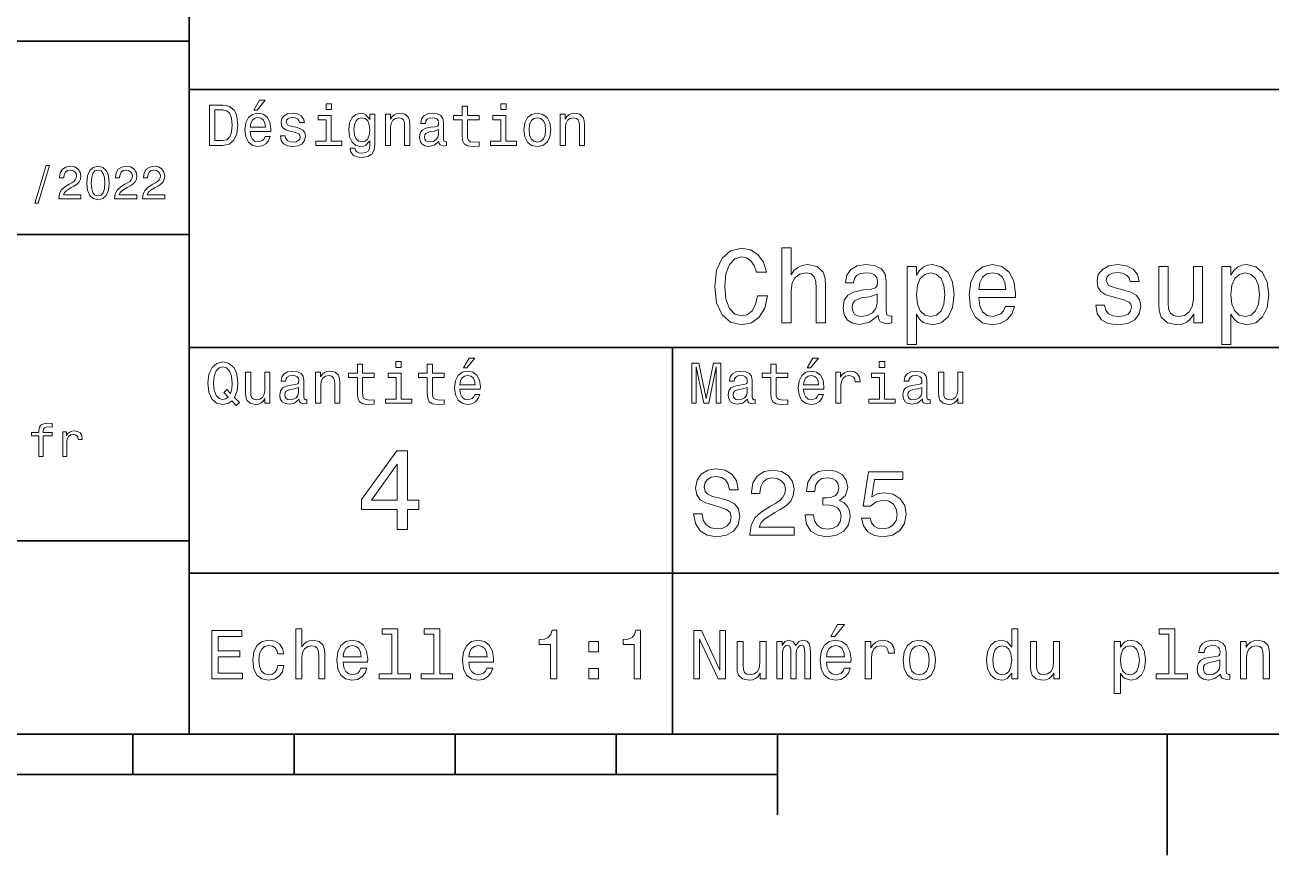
# Model space of a CAD drawing. Extents: x 0 to 297, y 0 to 210.
# Drawn here: x 151.8 to 229.1, y 2.5 to 54 of the extents above; entities that cross this region are included whole.
import ezdxf

# ---------------------------------------------------------------- set-up
doc = ezdxf.new("R2010")
doc.units = 0

msp = doc.modelspace()

# ---------------------------------------------------------------- linework, layer by layer
at = {"color": 7, "lineweight": 35}
for p, q in [((162, 10), (162, 70)), ((97, 53), (162, 53)), ((162, 50), (287, 50)), ((97, 41), (162, 41)), ((162, 34), (287, 34)), ((97, 22), (162, 22)), ((162, 20), (287, 20)), ((10, 10), (287, 10)), ((97, 10), (287, 10)), ((98.5, 7.5), (198.5, 7.5))]:
    msp.add_line(p, q, dxfattribs=at)
at = {"color": 7, "lineweight": 35, "ltscale": 0.35}
msp.add_line((192, 20), (192, 34), dxfattribs=at)
at = {"color": 7, "lineweight": 35, "ltscale": 0.25}
msp.add_line((192, 10), (192, 20), dxfattribs=at)
at = {"color": 7, "lineweight": 35, "ltscale": 0.0625}
for p, q in [((158.5, 10), (158.5, 7.5)), ((168.5, 10), (168.5, 7.5)), ((178.5, 10), (178.5, 7.5)), ((188.5, 10), (188.5, 7.5))]:
    msp.add_line(p, q, dxfattribs=at)
at = {"color": 7, "lineweight": 35, "ltscale": 0.125}
msp.add_line((198.5, 10), (198.5, 5), dxfattribs=at)
at = {"color": 7, "lineweight": 35, "ltscale": 0.1875}
msp.add_line((222.699997, 10), (222.699997, 2.5), dxfattribs=at)
at = {"color": 7, "lineweight": 13}
for points in [[(164.080688, 49.030979), (163.248566, 49.030979), (163.248566, 46.530979), (164.080688, 46.530979), (164.473343, 46.610229), (164.765137, 46.851585), (164.945251, 47.244236), (165.010086, 47.780979), (164.952454, 48.328529), (164.880402, 48.544666), (164.779541, 48.717579), (164.487747, 48.951729), (164.296829, 49.009365)], [(164.055481, 48.731987), (164.329254, 48.677952), (164.516571, 48.512245), (164.628235, 48.216858), (164.664261, 47.780979), (164.624634, 47.359509), (164.51297, 47.064121), (164.322052, 46.887608), (164.055481, 46.829971), (163.583572, 46.829971), (163.583572, 48.731987)], [(166.004318, 48.728386), (166.216858, 48.728386), (166.717575, 49.340778), (166.364548, 49.340778)], [(170.824203, 49.117435), (170.489197, 49.117435), (170.489197, 48.757202), (170.824203, 48.757202)], [(178.943802, 48.130402), (178.943802, 47.161381), (178.965424, 46.84798), (179.066284, 46.631844), (179.268005, 46.505764), (179.610229, 46.462536), (179.984863, 46.480545), (179.984863, 46.754322), (179.71109, 46.732708), (179.46254, 46.761528), (179.329254, 46.851585), (179.271606, 47.00288), (179.260803, 47.215416), (179.260803, 48.130402), (179.984863, 48.130402), (179.984863, 48.400574), (179.260803, 48.400574), (179.260803, 48.966137), (178.943802, 48.966137), (178.943802, 48.400574), (178.396255, 48.400574), (178.396255, 48.130402)], [(181.667145, 49.117435), (181.332138, 49.117435), (181.332138, 48.757202), (181.667145, 48.757202)], [(165.784576, 47.406338), (167.052597, 47.406338), (167.056198, 47.554035), (166.998566, 47.9683), (166.840057, 48.278099), (166.587891, 48.465416), (166.252884, 48.533859), (165.925079, 48.461815), (165.672913, 48.260086), (165.510803, 47.932278), (165.453171, 47.5), (165.507202, 47.056915), (165.669312, 46.732708), (165.917862, 46.530979), (166.242081, 46.462536), (166.523056, 46.509365), (166.753601, 46.631844), (166.922913, 46.826366), (167.020172, 47.085735), (166.706772, 47.085735), (166.641937, 46.941643), (166.548264, 46.833572), (166.281708, 46.747116), (166.07637, 46.786743), (165.921463, 46.912823), (165.820602, 47.118156), (165.784576, 47.395531)], [(165.784576, 47.672909), (165.824203, 47.921471), (165.921463, 48.105186), (166.069168, 48.216858), (166.263687, 48.256485), (166.454605, 48.216858), (166.60231, 48.105186), (166.692368, 47.921471), (166.724777, 47.672909)], [(168.623199, 47.658501), (168.317001, 47.730545), (168.090057, 47.8134), (168.014404, 47.982708), (168.036026, 48.101585), (168.111664, 48.188038), (168.234146, 48.242073), (168.41066, 48.263687), (168.579971, 48.242073), (168.713257, 48.177231), (168.799713, 48.079971), (168.835739, 47.950287), (169.145538, 47.950287), (169.145538, 47.957493), (169.091492, 48.191643), (168.943802, 48.375359), (168.713257, 48.490635), (168.41066, 48.533859), (168.104462, 48.490635), (167.881119, 48.371758), (167.740631, 48.195244), (167.697403, 47.971901), (167.729828, 47.755764), (167.830688, 47.604465), (167.996399, 47.496399), (168.237747, 47.42075), (168.590775, 47.334293), (168.806915, 47.244236), (168.864548, 47.172188), (168.886169, 47.064121), (168.853745, 46.930836), (168.767288, 46.829971), (168.626801, 46.765129), (168.439484, 46.743515), (168.241348, 46.765129), (168.09726, 46.840778), (168, 46.963257), (167.960373, 47.132565), (167.654175, 47.132565), (167.704605, 46.844379), (167.85231, 46.635445), (168.086456, 46.509365), (168.41066, 46.462536), (168.749283, 46.509365), (168.997833, 46.635445), (169.149139, 46.837173), (169.203171, 47.100143), (169.163544, 47.327087), (169.05188, 47.481987), (168.868149, 47.582851)], [(170.8134, 46.79755), (170.8134, 48.400574), (169.999283, 48.400574), (169.999283, 48.130402), (170.496399, 48.130402), (170.496399, 46.79755), (169.847977, 46.79755), (169.847977, 46.530979), (171.469025, 46.530979), (171.469025, 46.79755)], [(173.518738, 46.617435), (173.518738, 48.465416), (173.216141, 48.465416), (173.216141, 48.152016), (172.967575, 48.4366), (172.816284, 48.508644), (172.646973, 48.533859), (172.340775, 48.461815), (172.103027, 48.260086), (171.94812, 47.935879), (171.894089, 47.5), (171.94812, 47.060516), (172.103027, 46.736309), (172.340775, 46.530979), (172.646973, 46.462536), (172.819885, 46.487751), (172.963974, 46.552593), (173.216141, 46.826366), (173.216141, 46.552593), (173.187317, 46.336456), (173.108063, 46.181557), (172.956772, 46.091499), (172.729828, 46.059078), (172.531708, 46.080692), (172.391205, 46.134727), (172.30835, 46.228386), (172.283142, 46.354465), (171.976944, 46.354465), (171.976944, 46.340057), (172.023773, 46.109509), (172.167862, 45.9366), (172.398407, 45.824928), (172.711823, 45.785301), (173.086456, 45.839336), (173.335022, 45.990635), (173.47551, 46.253601)], [(172.221909, 47.5), (172.254318, 47.820606), (172.351593, 48.058357), (172.502884, 48.198845), (172.704605, 48.249279), (172.917145, 48.198845), (173.075653, 48.058357), (173.172913, 47.820606), (173.208939, 47.5), (173.172913, 47.172188), (173.075653, 46.938038), (172.917145, 46.793949), (172.704605, 46.747116), (172.502884, 46.793949), (172.351593, 46.938038), (172.254318, 47.175793)], [(174.181549, 46.530979), (174.498566, 46.530979), (174.498566, 47.647694), (174.530975, 47.903458), (174.635452, 48.090778), (174.797546, 48.206051), (175.013687, 48.249279), (175.1866, 48.213257), (175.294662, 48.115993), (175.348709, 47.953888), (175.366714, 47.737751), (175.366714, 46.530979), (175.683716, 46.530979), (175.683716, 47.802593), (175.669312, 48.058357), (175.604462, 48.270893), (175.391937, 48.465416), (175.060516, 48.533859), (174.876801, 48.508644), (174.721909, 48.440201), (174.588623, 48.324928), (174.484146, 48.170029), (174.484146, 48.465416), (174.181549, 48.465416)], [(177.499283, 46.783142), (177.499283, 46.772335), (177.517288, 46.649857), (177.57132, 46.5634), (177.798264, 46.494957), (177.974777, 46.523773), (177.974777, 46.76873), (177.899139, 46.757923), (177.798264, 46.804756), (177.780258, 46.948845), (177.780258, 47.950287), (177.73703, 48.206051), (177.610947, 48.386166), (177.391205, 48.494236), (177.081406, 48.533859), (176.778824, 48.490635), (176.555481, 48.368156), (176.414978, 48.177231), (176.368149, 47.925072), (176.368149, 47.903458), (176.65274, 47.903458), (176.677948, 48.054756), (176.757202, 48.162823), (176.886887, 48.227665), (177.070602, 48.25288), (177.247116, 48.234871), (177.373199, 48.180836), (177.448853, 48.087173), (177.47406, 47.957493), (177.459656, 47.806194), (177.402023, 47.730545), (177.257919, 47.694523), (176.987747, 47.665707), (176.677948, 47.600864), (176.458206, 47.485592), (176.328537, 47.305473), (176.28891, 47.038906), (176.324921, 46.801151), (176.4366, 46.624638), (176.616714, 46.512966), (176.86528, 46.473343), (177.200287, 46.548992)], [(181.656342, 46.79755), (181.656342, 48.400574), (180.842224, 48.400574), (180.842224, 48.130402), (181.33934, 48.130402), (181.33934, 46.79755), (180.690918, 46.79755), (180.690918, 46.530979), (182.311966, 46.530979), (182.311966, 46.79755)], [(182.762253, 47.496399), (182.819885, 47.056915), (182.985596, 46.732708), (183.248566, 46.530979), (183.601593, 46.462536), (183.951004, 46.530979), (184.213974, 46.729107), (184.379684, 47.053314), (184.440918, 47.496399), (184.379684, 47.935879), (184.213974, 48.263687), (183.951004, 48.461815), (183.601593, 48.533859), (183.248566, 48.461815), (182.985596, 48.260086), (182.819885, 47.935879)], [(183.086456, 47.5), (183.118881, 47.824207), (183.219742, 48.058357), (183.381851, 48.20245), (183.601593, 48.25288), (183.817719, 48.20245), (183.979828, 48.061958), (184.080688, 47.824207), (184.116714, 47.5), (184.080688, 47.172188), (183.979828, 46.934437), (183.817719, 46.790344), (183.601593, 46.743515), (183.381851, 46.790344), (183.219742, 46.934437), (183.118881, 47.172188)], [(185.024506, 46.530979), (185.341492, 46.530979), (185.341492, 47.647694), (185.373917, 47.903458), (185.478394, 48.090778), (185.640488, 48.206051), (185.856628, 48.249279), (186.029541, 48.213257), (186.137604, 48.115993), (186.19165, 47.953888), (186.209656, 47.737751), (186.209656, 46.530979), (186.526657, 46.530979), (186.526657, 47.802593), (186.512253, 48.058357), (186.447403, 48.270893), (186.234879, 48.465416), (185.903458, 48.533859), (185.719742, 48.508644), (185.56485, 48.440201), (185.431564, 48.324928), (185.327087, 48.170029), (185.327087, 48.465416), (185.024506, 48.465416)], [(177.463257, 47.208214), (177.420029, 47.020893), (177.304749, 46.876801), (177.131851, 46.783142), (176.919312, 46.750721), (176.782425, 46.76873), (176.68515, 46.826366), (176.623917, 46.927231), (176.605911, 47.067722), (176.620316, 47.193802), (176.677948, 47.283859), (176.908508, 47.384727), (177.200287, 47.427952), (177.463257, 47.514408)], [(152.417877, 42.956772), (152.616714, 42.956772), (153.314133, 45.279541), (153.112396, 45.279541)], [(153.899139, 43.224785), (155.273773, 43.224785), (155.273773, 43.472622), (154.187317, 43.472622), (154.247849, 43.60807), (154.351593, 43.720463), (154.671478, 43.925072), (154.841507, 44.011528), (155.031708, 44.135448), (155.167145, 44.279541), (155.244965, 44.44957), (155.273773, 44.642651), (155.224792, 44.884727), (155.08934, 45.074928), (154.881851, 45.195965), (154.613831, 45.239193), (154.337173, 45.190201), (154.126801, 45.054756), (153.991364, 44.838619), (153.945251, 44.553314), (153.945251, 44.51297), (154.207504, 44.51297), (154.207504, 44.536022), (154.233429, 44.731991), (154.311249, 44.876083), (154.435165, 44.9683), (154.599426, 45), (154.766571, 44.971184), (154.890488, 44.899136), (154.971191, 44.786743), (155, 44.645535), (154.979828, 44.51297), (154.925079, 44.400578), (154.832855, 44.302593), (154.706055, 44.216141), (154.536026, 44.12392), (154.253601, 43.945248), (154.054764, 43.755043), (153.9366, 43.524498), (153.899139, 43.233429)], [(155.642654, 44.201729), (155.685883, 43.749279), (155.821335, 43.426514), (156.037476, 43.230549), (156.337173, 43.167149), (156.634003, 43.230549), (156.850143, 43.426514), (156.982712, 43.749279), (157.028824, 44.201729), (156.982712, 44.651299), (156.927963, 44.829971), (156.850143, 44.976948), (156.634003, 45.172913), (156.337173, 45.239193), (156.037476, 45.172913), (155.821335, 44.974064), (155.685883, 44.651299)], [(155.919312, 44.201729), (155.942368, 44.550434), (156.01442, 44.801155), (156.144104, 44.948128), (156.337173, 45), (156.527374, 44.948128), (156.657059, 44.801155), (156.729111, 44.550434), (156.752167, 44.201729), (156.729111, 43.850143), (156.657059, 43.599426), (156.527374, 43.45245), (156.337173, 43.403458), (156.144104, 43.45245), (156.01442, 43.599426), (155.942368, 43.850143)], [(157.368881, 43.224785), (158.743515, 43.224785), (158.743515, 43.472622), (157.657059, 43.472622), (157.71759, 43.60807), (157.821335, 43.720463), (158.14122, 43.925072), (158.311249, 44.011528), (158.50145, 44.135448), (158.636887, 44.279541), (158.714706, 44.44957), (158.743515, 44.642651), (158.694534, 44.884727), (158.559082, 45.074928), (158.351593, 45.195965), (158.083572, 45.239193), (157.806915, 45.190201), (157.596542, 45.054756), (157.461105, 44.838619), (157.414993, 44.553314), (157.414993, 44.51297), (157.677231, 44.51297), (157.677231, 44.536022), (157.703171, 44.731991), (157.780991, 44.876083), (157.904907, 44.9683), (158.069168, 45), (158.236313, 44.971184), (158.360229, 44.899136), (158.440918, 44.786743), (158.469742, 44.645535), (158.44957, 44.51297), (158.394821, 44.400578), (158.302597, 44.302593), (158.175797, 44.216141), (158.005768, 44.12392), (157.723343, 43.945248), (157.524506, 43.755043), (157.406342, 43.524498), (157.368881, 43.233429)], [(159.103745, 43.224785), (160.478394, 43.224785), (160.478394, 43.472622), (159.391937, 43.472622), (159.452454, 43.60807), (159.556198, 43.720463), (159.876083, 43.925072), (160.046112, 44.011528), (160.236313, 44.135448), (160.371765, 44.279541), (160.44957, 44.44957), (160.478394, 44.642651), (160.429398, 44.884727), (160.293945, 45.074928), (160.086456, 45.195965), (159.818451, 45.239193), (159.541794, 45.190201), (159.331421, 45.054756), (159.195969, 44.838619), (159.149857, 44.553314), (159.149857, 44.51297), (159.412109, 44.51297), (159.412109, 44.536022), (159.438049, 44.731991), (159.515854, 44.876083), (159.639771, 44.9683), (159.804031, 45), (159.971191, 44.971184), (160.095108, 44.899136), (160.175797, 44.786743), (160.20462, 44.645535), (160.184448, 44.51297), (160.129684, 44.400578), (160.037476, 44.302593), (159.91066, 44.216141), (159.740631, 44.12392), (159.458221, 43.945248), (159.259369, 43.755043), (159.14122, 43.524498), (159.103745, 43.233429)], [(197.274506, 37.203171), (197.144821, 36.658501), (196.930847, 36.269451), (196.632568, 36.029537), (196.282425, 35.951729), (195.860962, 36.068443), (195.530258, 36.418587), (195.309799, 36.989193), (195.23848, 37.780258), (195.309799, 38.564842), (195.523773, 39.14193), (195.854477, 39.492073), (196.282425, 39.615273), (196.593658, 39.55043), (196.859512, 39.368874), (197.067001, 39.077087), (197.209656, 38.675072), (197.825653, 38.675072), (197.631134, 39.291065), (197.293945, 39.757923), (196.833572, 40.049709), (196.282425, 40.153458), (195.595108, 39.991352), (195.069885, 39.537464), (194.732712, 38.791786), (194.615997, 37.780258), (194.732712, 36.76873), (195.069885, 36.023052), (195.595108, 35.562679), (196.282425, 35.407059), (196.885452, 35.530258), (197.371765, 35.873917), (197.715424, 36.438038), (197.896973, 37.203171)], [(198.785309, 35.530258), (199.355911, 35.530258), (199.355911, 37.540344), (199.414276, 38.000721), (199.60231, 38.337894), (199.894104, 38.545387), (200.283142, 38.623199), (200.594391, 38.558357), (200.78891, 38.383286), (200.886169, 38.091499), (200.918594, 37.70245), (200.918594, 35.530258), (201.489197, 35.530258), (201.489197, 37.819164), (201.463257, 38.279537), (201.346542, 38.662102), (200.963989, 39.012245), (200.367447, 39.135445), (200.043228, 39.090057), (199.76442, 38.966858), (199.530991, 38.772331), (199.355911, 38.506485), (199.355911, 40.185879), (198.785309, 40.185879)], [(204.757202, 35.98415), (204.757202, 35.964695), (204.789627, 35.744236), (204.886887, 35.588615), (205.295395, 35.465416), (205.613113, 35.517288), (205.613113, 35.958214), (205.476944, 35.938759), (205.295395, 36.023052), (205.26297, 36.282421), (205.26297, 38.085014), (205.185165, 38.545387), (204.958221, 38.869595), (204.562683, 39.064121), (204.005051, 39.135445), (203.460373, 39.057636), (203.058365, 38.837173), (202.805481, 38.493515), (202.721191, 38.039623), (202.721191, 38.000721), (203.233429, 38.000721), (203.278824, 38.273052), (203.421478, 38.467579), (203.654907, 38.584293), (203.985596, 38.629681), (204.303314, 38.59726), (204.530258, 38.5), (204.666428, 38.331409), (204.711823, 38.09798), (204.685883, 37.825645), (204.582138, 37.68948), (204.322769, 37.624638), (203.836456, 37.572765), (203.278824, 37.456051), (202.883286, 37.248558), (202.649857, 36.924351), (202.578537, 36.444523), (202.643372, 36.016571), (202.844391, 35.698845), (203.168594, 35.497837), (203.615997, 35.426514), (204.219025, 35.562679)], [(207.130402, 38.474064), (207.130402, 39.012245), (206.559799, 39.012245), (206.559799, 34.181557), (207.130402, 34.181557), (207.130402, 36.061958), (207.331421, 35.757202), (207.558365, 35.556194), (208.128967, 35.407059), (208.67363, 35.530258), (209.101593, 35.899857), (209.380402, 36.483429), (209.484161, 37.274494), (209.380402, 38.059078), (209.101593, 38.642651), (208.67363, 39.005764), (208.128967, 39.135445), (207.817734, 39.096542), (207.55188, 38.973343), (207.324936, 38.76585)], [(210.994965, 37.105907), (213.277374, 37.105907), (213.283875, 37.371758), (213.180115, 38.117435), (212.894821, 38.675072), (212.440933, 39.012245), (211.837906, 39.135445), (211.247849, 39.005764), (210.793945, 38.642651), (210.502167, 38.052593), (210.398422, 37.274494), (210.495682, 36.476944), (210.787476, 35.893372), (211.234879, 35.530258), (211.818451, 35.407059), (212.324219, 35.491352), (212.739197, 35.711815), (213.043945, 36.061958), (213.219025, 36.528816), (212.654907, 36.528816), (212.538193, 36.269451), (212.369598, 36.074928), (211.889771, 35.919308), (211.520172, 35.990631), (211.241364, 36.217579), (211.059799, 36.587173), (210.994965, 37.086452)], [(220.007935, 37.559795), (219.456772, 37.68948), (219.048279, 37.838615), (218.912109, 38.143372), (218.951019, 38.357346), (219.087189, 38.512966), (219.307648, 38.610229), (219.625366, 38.649136), (219.930115, 38.610229), (220.170029, 38.493515), (220.325653, 38.318443), (220.390503, 38.085014), (220.948135, 38.085014), (220.948135, 38.09798), (220.850876, 38.519451), (220.585022, 38.850143), (220.170029, 39.057636), (219.625366, 39.135445), (219.074219, 39.057636), (218.672195, 38.843658), (218.419312, 38.525936), (218.341507, 38.123917), (218.399857, 37.734871), (218.581421, 37.462536), (218.879684, 37.268009), (219.314133, 37.131844), (219.94957, 36.976223), (220.338623, 36.814121), (220.442368, 36.684437), (220.481277, 36.489914), (220.422913, 36.25), (220.267303, 36.068443), (220.01442, 35.951729), (219.677246, 35.912823), (219.320618, 35.951729), (219.061249, 36.087894), (218.886169, 36.308357), (218.81485, 36.61311), (218.263687, 36.61311), (218.354477, 36.094379), (218.620316, 35.7183), (219.041794, 35.491352), (219.625366, 35.407059), (220.234879, 35.491352), (220.682281, 35.7183), (220.95462, 36.081409), (221.05188, 36.554752), (220.98056, 36.963257), (220.779541, 37.242073), (220.448853, 37.42363)], [(224.890503, 39.012245), (224.319885, 39.012245), (224.319885, 37.002159), (224.255051, 36.535301), (224.067001, 36.198124), (223.775223, 35.990631), (223.392654, 35.925793), (223.087906, 35.977665), (222.893372, 36.133286), (222.783142, 36.399136), (222.757202, 36.775215), (222.757202, 39.012245), (222.1866, 39.012245), (222.1866, 36.723343), (222.206055, 36.262966), (222.329254, 35.880402), (222.705338, 35.530258), (223.308365, 35.407059), (223.632568, 35.45245), (223.911392, 35.569164), (224.151306, 35.770172), (224.345825, 36.061958), (224.345825, 35.530258), (224.890503, 35.530258)], [(226.647705, 38.474064), (226.647705, 39.012245), (226.077087, 39.012245), (226.077087, 34.181557), (226.647705, 34.181557), (226.647705, 36.061958), (226.848709, 35.757202), (227.075653, 35.556194), (227.646255, 35.407059), (228.190918, 35.530258), (228.618881, 35.899857), (228.897705, 36.483429), (229.00145, 37.274494), (228.897705, 38.059078), (228.618881, 38.642651), (228.190918, 39.005764), (227.646255, 39.135445), (227.335022, 39.096542), (227.069168, 38.973343), (226.842224, 38.76585)], [(208.031708, 35.919308), (207.649139, 36.003601), (207.370316, 36.262966), (207.195251, 36.684437), (207.136887, 37.274494), (207.195251, 37.858067), (207.370316, 38.279537), (207.649139, 38.532421), (208.031708, 38.623199), (208.381851, 38.532421), (208.660675, 38.273052), (208.835739, 37.851585), (208.900574, 37.274494), (208.835739, 36.690922), (208.660675, 36.262966), (208.381851, 36.003601)], [(210.994965, 37.585735), (211.066284, 38.033138), (211.241364, 38.363831), (211.507202, 38.564842), (211.857361, 38.636166), (212.201019, 38.564842), (212.466858, 38.363831), (212.628967, 38.033138), (212.687317, 37.585735)], [(227.548996, 35.919308), (227.166428, 36.003601), (226.887604, 36.262966), (226.71254, 36.684437), (226.654175, 37.274494), (226.71254, 37.858067), (226.887604, 38.279537), (227.166428, 38.532421), (227.548996, 38.623199), (227.899139, 38.532421), (228.177963, 38.273052), (228.353027, 37.851585), (228.417877, 37.274494), (228.353027, 36.690922), (228.177963, 36.262966), (227.899139, 36.003601)], [(204.692368, 36.749279), (204.614563, 36.412102), (204.407059, 36.152737), (204.095825, 35.98415), (203.713257, 35.925793), (203.466858, 35.958214), (203.291794, 36.061958), (203.181564, 36.243515), (203.149139, 36.496395), (203.175079, 36.723343), (203.278824, 36.885445), (203.693802, 37.067001), (204.219025, 37.14481), (204.692368, 37.30043)], [(179.015854, 32.728386), (179.228394, 32.728386), (179.729111, 33.340778), (179.376083, 33.340778)], [(200.341492, 32.728386), (200.554031, 32.728386), (201.054749, 33.340778), (200.701736, 33.340778)], [(164.642654, 30.685879), (164.916428, 30.401297), (165.107346, 30.592218), (164.811966, 30.894812), (164.963257, 31.305475), (165.010086, 31.780979), (164.941635, 32.339336), (164.862396, 32.56628), (164.757919, 32.753601), (164.46254, 33.009365), (164.282425, 33.074207), (164.08429, 33.099422), (163.702454, 33.009365), (163.41066, 32.757202), (163.223343, 32.342937), (163.158508, 31.780979), (163.223343, 31.219019), (163.407059, 30.804754), (163.698853, 30.54899), (164.08429, 30.462536), (164.39769, 30.520172)], [(164.41571, 30.916426), (164.260803, 30.801151), (164.08429, 30.765129), (163.850143, 30.829971), (163.666428, 31.024494), (163.543945, 31.341497), (163.504318, 31.780979), (163.543945, 32.216858), (163.662827, 32.537464), (163.846542, 32.731987), (164.08429, 32.80043), (164.318451, 32.731987), (164.502167, 32.533859), (164.621033, 32.213257), (164.664261, 31.780979), (164.631851, 31.40634), (164.5634, 31.150576), (164.329254, 31.395533), (164.13472, 31.211815)], [(168.824921, 30.78314), (168.824921, 30.772333), (168.842941, 30.649855), (168.896973, 30.5634), (169.123917, 30.494957), (169.30043, 30.523775), (169.30043, 30.768732), (169.224777, 30.757925), (169.123917, 30.804754), (169.105911, 30.948847), (169.105911, 31.950287), (169.062683, 32.206051), (168.9366, 32.386166), (168.716858, 32.494236), (168.407059, 32.533859), (168.104462, 32.490635), (167.881119, 32.368156), (167.740631, 32.177231), (167.693802, 31.925072), (167.693802, 31.903458), (167.978394, 31.903458), (168.003601, 32.054756), (168.082855, 32.162823), (168.21254, 32.227665), (168.396255, 32.25288), (168.572769, 32.234871), (168.698853, 32.180836), (168.77449, 32.087173), (168.799713, 31.957493), (168.785309, 31.806194), (168.727661, 31.730547), (168.583572, 31.694523), (168.3134, 31.665705), (168.003601, 31.600864), (167.783859, 31.48559), (167.654175, 31.305475), (167.614548, 31.038904), (167.650574, 30.801151), (167.762253, 30.62464), (167.942368, 30.512968), (168.190918, 30.473343), (168.52594, 30.54899)], [(169.844376, 30.530979), (170.161377, 30.530979), (170.161377, 31.647694), (170.193802, 31.903458), (170.298279, 32.090778), (170.460373, 32.206051), (170.676514, 32.249279), (170.849426, 32.213257), (170.957489, 32.115993), (171.011536, 31.95389), (171.029541, 31.737751), (171.029541, 30.530979), (171.346542, 30.530979), (171.346542, 31.802593), (171.332138, 32.058357), (171.267288, 32.270893), (171.054749, 32.465416), (170.723343, 32.533859), (170.539627, 32.508644), (170.38472, 32.440201), (170.251434, 32.324928), (170.146973, 32.170029), (170.146973, 32.465416), (169.844376, 32.465416)], [(172.438034, 32.130402), (172.438034, 31.161383), (172.459656, 30.847982), (172.560516, 30.631844), (172.762253, 30.505762), (173.104462, 30.462536), (173.479111, 30.480547), (173.479111, 30.754322), (173.205338, 30.732708), (172.956772, 30.761526), (172.823486, 30.851583), (172.765854, 31.002882), (172.755035, 31.215418), (172.755035, 32.130402), (173.479111, 32.130402), (173.479111, 32.400574), (172.755035, 32.400574), (172.755035, 32.966137), (172.438034, 32.966137), (172.438034, 32.400574), (171.890488, 32.400574), (171.890488, 32.130402)], [(175.161377, 33.117435), (174.82637, 33.117435), (174.82637, 32.757202), (175.161377, 32.757202)], [(176.775223, 32.130402), (176.775223, 31.161383), (176.796829, 30.847982), (176.89769, 30.631844), (177.099426, 30.505762), (177.44165, 30.462536), (177.816284, 30.480547), (177.816284, 30.754322), (177.542511, 30.732708), (177.293945, 30.761526), (177.16066, 30.851583), (177.103027, 31.002882), (177.092224, 31.215418), (177.092224, 32.130402), (177.816284, 32.130402), (177.816284, 32.400574), (177.092224, 32.400574), (177.092224, 32.966137), (176.775223, 32.966137), (176.775223, 32.400574), (176.227661, 32.400574), (176.227661, 32.130402)], [(178.796112, 31.40634), (180.064117, 31.40634), (180.067719, 31.554033), (180.010086, 31.9683), (179.851593, 32.278099), (179.599426, 32.465416), (179.264404, 32.533859), (178.9366, 32.461815), (178.684433, 32.260086), (178.522339, 31.932276), (178.464691, 31.5), (178.518738, 31.056915), (178.680832, 30.732708), (178.929398, 30.530979), (179.253601, 30.462536), (179.534576, 30.509365), (179.765137, 30.631844), (179.934433, 30.826368), (180.031708, 31.085733), (179.718292, 31.085733), (179.653458, 30.941643), (179.559799, 30.833572), (179.293228, 30.747118), (179.087891, 30.786743), (178.932999, 30.912823), (178.832138, 31.118155), (178.796112, 31.395533)], [(193.183716, 30.530979), (193.46109, 30.530979), (193.46109, 32.80043), (193.929398, 30.530979), (194.239197, 30.530979), (194.703888, 32.80043), (194.703888, 30.530979), (194.984863, 30.530979), (194.984863, 33.030979), (194.545395, 33.030979), (194.08429, 30.826368), (193.626801, 33.030979), (193.183716, 33.030979)], [(196.656342, 30.78314), (196.656342, 30.772333), (196.674347, 30.649855), (196.728394, 30.5634), (196.955338, 30.494957), (197.131851, 30.523775), (197.131851, 30.768732), (197.056198, 30.757925), (196.955338, 30.804754), (196.937317, 30.948847), (196.937317, 31.950287), (196.894089, 32.206051), (196.768005, 32.386166), (196.548264, 32.494236), (196.23848, 32.533859), (195.935883, 32.490635), (195.71254, 32.368156), (195.572052, 32.177231), (195.525223, 31.925072), (195.525223, 31.903458), (195.809799, 31.903458), (195.835022, 32.054756), (195.914261, 32.162823), (196.043945, 32.227665), (196.227661, 32.25288), (196.404175, 32.234871), (196.530258, 32.180836), (196.605911, 32.087173), (196.631119, 31.957493), (196.616714, 31.806194), (196.559082, 31.730547), (196.414978, 31.694523), (196.144806, 31.665705), (195.835022, 31.600864), (195.61528, 31.48559), (195.485596, 31.305475), (195.445969, 31.038904), (195.481995, 30.801151), (195.593658, 30.62464), (195.773773, 30.512968), (196.022339, 30.473343), (196.357346, 30.54899)], [(198.100861, 32.130402), (198.100861, 31.161383), (198.122482, 30.847982), (198.223343, 30.631844), (198.425079, 30.505762), (198.767288, 30.462536), (199.141937, 30.480547), (199.141937, 30.754322), (198.868149, 30.732708), (198.619598, 30.761526), (198.486313, 30.851583), (198.42868, 31.002882), (198.417862, 31.215418), (198.417862, 32.130402), (199.141937, 32.130402), (199.141937, 32.400574), (198.417862, 32.400574), (198.417862, 32.966137), (198.100861, 32.966137), (198.100861, 32.400574), (197.553314, 32.400574), (197.553314, 32.130402)], [(200.121765, 31.40634), (201.389771, 31.40634), (201.393372, 31.554033), (201.335739, 31.9683), (201.177231, 32.278099), (200.925079, 32.465416), (200.590057, 32.533859), (200.262253, 32.461815), (200.010086, 32.260086), (199.847977, 31.932276), (199.790344, 31.5), (199.844376, 31.056915), (200.006485, 30.732708), (200.255051, 30.530979), (200.579254, 30.462536), (200.860229, 30.509365), (201.090775, 30.631844), (201.260086, 30.826368), (201.357346, 31.085733), (201.043945, 31.085733), (200.979111, 30.941643), (200.885452, 30.833572), (200.618881, 30.747118), (200.413544, 30.786743), (200.258652, 30.912823), (200.157776, 31.118155), (200.121765, 31.395533)], [(202.131851, 30.530979), (202.448853, 30.530979), (202.448853, 31.636887), (202.481262, 31.903458), (202.578537, 32.094379), (202.73703, 32.209652), (202.94957, 32.249279), (203.108063, 32.224064), (203.226944, 32.152016), (203.298996, 32.029537), (203.324203, 31.863832), (203.644806, 31.863832), (203.601593, 32.155621), (203.482712, 32.364552), (203.284576, 32.490635), (203.014404, 32.533859), (202.830688, 32.505043), (202.672195, 32.432995), (202.531708, 32.310516), (202.420029, 32.144814), (202.420029, 32.465416), (202.131851, 32.465416)], [(205.161377, 33.117435), (204.82637, 33.117435), (204.82637, 32.757202), (205.161377, 32.757202)], [(207.499283, 30.78314), (207.499283, 30.772333), (207.517288, 30.649855), (207.57132, 30.5634), (207.798264, 30.494957), (207.974777, 30.523775), (207.974777, 30.768732), (207.899139, 30.757925), (207.798264, 30.804754), (207.780258, 30.948847), (207.780258, 31.950287), (207.73703, 32.206051), (207.610947, 32.386166), (207.391205, 32.494236), (207.081406, 32.533859), (206.778824, 32.490635), (206.555481, 32.368156), (206.414978, 32.177231), (206.368149, 31.925072), (206.368149, 31.903458), (206.65274, 31.903458), (206.677948, 32.054756), (206.757202, 32.162823), (206.886887, 32.227665), (207.070602, 32.25288), (207.247116, 32.234871), (207.373199, 32.180836), (207.448853, 32.087173), (207.47406, 31.957493), (207.459656, 31.806194), (207.402023, 31.730547), (207.257919, 31.694523), (206.987747, 31.665705), (206.677948, 31.600864), (206.458206, 31.48559), (206.328537, 31.305475), (206.28891, 31.038904), (206.324921, 30.801151), (206.4366, 30.62464), (206.616714, 30.512968), (206.86528, 30.473343), (207.200287, 30.54899)], [(166.998566, 32.465416), (166.681549, 32.465416), (166.681549, 31.348703), (166.645538, 31.089336), (166.541061, 30.902016), (166.378967, 30.786743), (166.166428, 30.750719), (165.997116, 30.779539), (165.889053, 30.865993), (165.827805, 31.013687), (165.8134, 31.222622), (165.8134, 32.465416), (165.496399, 32.465416), (165.496399, 31.193804), (165.507202, 30.93804), (165.575653, 30.725504), (165.784576, 30.530979), (166.119598, 30.462536), (166.299713, 30.487751), (166.454605, 30.552593), (166.587891, 30.664265), (166.695969, 30.826368), (166.695969, 30.530979), (166.998566, 30.530979)], [(175.150574, 30.79755), (175.150574, 32.400574), (174.336456, 32.400574), (174.336456, 32.130402), (174.833572, 32.130402), (174.833572, 30.79755), (174.185165, 30.79755), (174.185165, 30.530979), (175.806198, 30.530979), (175.806198, 30.79755)], [(178.796112, 31.672911), (178.835739, 31.921469), (178.932999, 32.105186), (179.080688, 32.216858), (179.275208, 32.256485), (179.466141, 32.216858), (179.613831, 32.105186), (179.703888, 31.921469), (179.736313, 31.672911)], [(200.121765, 31.672911), (200.161377, 31.921469), (200.258652, 32.105186), (200.406342, 32.216858), (200.600861, 32.256485), (200.791794, 32.216858), (200.939484, 32.105186), (201.029541, 31.921469), (201.061966, 31.672911)], [(205.150574, 30.79755), (205.150574, 32.400574), (204.336456, 32.400574), (204.336456, 32.130402), (204.833572, 32.130402), (204.833572, 30.79755), (204.185165, 30.79755), (204.185165, 30.530979), (205.806198, 30.530979), (205.806198, 30.79755)], [(210.010086, 32.465416), (209.693085, 32.465416), (209.693085, 31.348703), (209.657059, 31.089336), (209.552597, 30.902016), (209.390488, 30.786743), (209.177948, 30.750719), (209.008636, 30.779539), (208.900574, 30.865993), (208.83934, 31.013687), (208.824921, 31.222622), (208.824921, 32.465416), (208.507919, 32.465416), (208.507919, 31.193804), (208.518738, 30.93804), (208.587173, 30.725504), (208.796112, 30.530979), (209.131119, 30.462536), (209.311234, 30.487751), (209.466141, 30.552593), (209.599426, 30.664265), (209.707489, 30.826368), (209.707489, 30.530979), (210.010086, 30.530979)], [(168.78891, 31.208212), (168.745682, 31.020893), (168.630402, 30.876801), (168.457489, 30.78314), (168.244965, 30.750719), (168.108063, 30.768732), (168.010803, 30.826368), (167.94957, 30.927233), (167.931549, 31.067722), (167.945969, 31.193804), (168.003601, 31.283861), (168.234146, 31.384726), (168.52594, 31.427954), (168.78891, 31.514408)], [(196.620316, 31.208212), (196.577087, 31.020893), (196.461823, 30.876801), (196.28891, 30.78314), (196.07637, 30.750719), (195.939484, 30.768732), (195.842224, 30.826368), (195.780975, 30.927233), (195.76297, 31.067722), (195.777374, 31.193804), (195.835022, 31.283861), (196.065567, 31.384726), (196.357346, 31.427954), (196.620316, 31.514408)], [(207.463257, 31.208212), (207.420029, 31.020893), (207.304749, 30.876801), (207.131851, 30.78314), (206.919312, 30.750719), (206.782425, 30.768732), (206.68515, 30.826368), (206.623917, 30.927233), (206.605911, 31.067722), (206.620316, 31.193804), (206.677948, 31.283861), (206.908508, 31.384726), (207.200287, 31.427954), (207.463257, 31.514408)], [(152.668594, 28.504324), (152.668594, 27.224785), (152.922195, 27.224785), (152.922195, 28.504324), (153.498566, 28.504324), (153.498566, 28.720463), (152.922195, 28.720463), (152.922195, 28.815563), (152.942368, 28.930836), (153.008652, 29.008646), (153.121048, 29.054756), (153.28244, 29.072046), (153.498566, 29.06052), (153.498566, 29.279539), (153.224792, 29.293949), (152.976959, 29.268013), (152.804047, 29.190203), (152.700302, 29.054756), (152.668594, 28.861671), (152.668594, 28.720463), (152.20462, 28.720463), (152.20462, 28.504324)], [(154.146988, 27.224785), (154.400589, 27.224785), (154.400589, 28.10951), (154.426529, 28.322767), (154.504333, 28.475506), (154.631134, 28.567724), (154.801163, 28.599424), (154.927963, 28.579252), (155.023071, 28.521614), (155.080704, 28.423632), (155.100876, 28.291067), (155.357361, 28.291067), (155.322784, 28.524496), (155.227676, 28.691643), (155.069183, 28.792507), (154.853027, 28.827091), (154.706055, 28.804035), (154.579254, 28.746399), (154.466873, 28.648417), (154.377533, 28.515852), (154.377533, 28.772335), (154.146988, 28.772335)], [(174.89624, 22.700289), (175.544662, 22.700289), (175.544662, 23.939482), (176.257919, 23.939482), (176.257919, 24.51585), (175.544662, 24.51585), (175.544662, 27.59222), (174.889038, 27.59222), (172.698837, 24.573488), (172.698837, 23.939482), (174.89624, 23.939482)], [(173.304031, 24.51585), (174.89624, 26.756485), (174.89624, 24.51585)], [(193.824203, 23.680117), (193.299713, 23.680117), (193.414978, 23.069164), (193.703171, 22.619596), (194.146973, 22.348703), (194.746399, 22.250721), (195.340057, 22.342941), (195.783859, 22.596542), (196.066284, 22.994238), (196.170029, 23.518732), (196.083572, 23.991356), (195.841492, 24.296831), (195.44957, 24.49856), (194.925079, 24.648417), (194.47551, 24.757925), (194.181549, 24.884727), (194.014404, 25.069164), (193.96254, 25.357349), (194.014404, 25.616714), (194.164261, 25.812681), (194.394806, 25.945246), (194.711823, 25.991356), (195.034576, 25.933718), (195.288177, 25.778099), (195.455338, 25.518732), (195.536026, 25.167149), (196.060516, 25.167149), (196.060516, 25.178675), (195.968292, 25.720463), (195.697403, 26.12392), (195.270889, 26.377522), (194.694519, 26.463978), (194.175797, 26.377522), (193.772339, 26.135448), (193.51297, 25.760807), (193.420746, 25.276657), (193.495682, 24.844381), (193.714691, 24.550434), (194.060516, 24.354467), (194.533142, 24.204613), (195, 24.072046), (195.351578, 23.945246), (195.564835, 23.760807), (195.639771, 23.461096), (195.570602, 23.155621), (195.391937, 22.925074), (195.121033, 22.780981), (194.769455, 22.734871), (194.377518, 22.798271), (194.077805, 22.98271), (193.887604, 23.282421)], [(196.798264, 22.360231), (199.547546, 22.360231), (199.547546, 22.855909), (197.374634, 22.855909), (197.495682, 23.126802), (197.703171, 23.351585), (198.342941, 23.760807), (198.682999, 23.933718), (199.0634, 24.181557), (199.33429, 24.469742), (199.489914, 24.809799), (199.547546, 25.195967), (199.44957, 25.680117), (199.17868, 26.06052), (198.763687, 26.302595), (198.227661, 26.38905), (197.674347, 26.291067), (197.253601, 26.020174), (196.982712, 25.587896), (196.890488, 25.017292), (196.890488, 24.9366), (197.414978, 24.9366), (197.414978, 24.98271), (197.466858, 25.374641), (197.622482, 25.662825), (197.870316, 25.847263), (198.198853, 25.910664), (198.533142, 25.853027), (198.780975, 25.708935), (198.942368, 25.48415), (199, 25.201729), (198.959656, 24.9366), (198.850143, 24.711817), (198.66571, 24.51585), (198.412109, 24.342941), (198.072052, 24.158503), (197.507202, 23.801153), (197.109512, 23.42075), (196.873199, 22.959656), (196.798264, 22.377522)], [(200.221909, 23.616716), (200.221909, 23.57637), (200.314117, 23.023056), (200.585022, 22.60807), (201.01152, 22.342941), (201.57637, 22.244957), (202.175797, 22.342941), (202.625366, 22.596542), (202.913544, 23), (203.017288, 23.518732), (202.971176, 23.858791), (202.844376, 24.135448), (202.636887, 24.348703), (202.360229, 24.504324), (202.734863, 24.815563), (202.867432, 25.311239), (202.780975, 25.760807), (202.533142, 26.100864), (202.129684, 26.314121), (201.57637, 26.38905), (201.057632, 26.296831), (200.659943, 26.043228), (200.400574, 25.639771), (200.314117, 25.103746), (200.314117, 25.063402), (200.827087, 25.063402), (200.873199, 25.432278), (201.023056, 25.697407), (201.265137, 25.858791), (201.605194, 25.916428), (201.904892, 25.870317), (202.123917, 25.749281), (202.256485, 25.553314), (202.30835, 25.288185), (202.256485, 25.005764), (202.118149, 24.815563), (201.876083, 24.700289), (201.547546, 24.665707), (201.322769, 24.671471), (201.322769, 24.216139), (201.605194, 24.227667), (201.968292, 24.175793), (202.239197, 24.037464), (202.400574, 23.812681), (202.458206, 23.518732), (202.394806, 23.184439), (202.227661, 22.9366), (201.96254, 22.780981), (201.610947, 22.729107), (201.247833, 22.786745), (200.982712, 22.959656), (200.815567, 23.236313), (200.752167, 23.616716)], [(203.714691, 23.40346), (203.841492, 22.930836), (204.123917, 22.56196), (204.53891, 22.331413), (205.069168, 22.244957), (205.651291, 22.348703), (206.106628, 22.631124), (206.394806, 23.080692), (206.504318, 23.657061), (206.406342, 24.193085), (206.129684, 24.613834), (205.697403, 24.884727), (205.138336, 24.98271), (204.706055, 24.913546), (204.371765, 24.723343), (204.533142, 25.801153), (206.285309, 25.801153), (206.285309, 26.273777), (204.146973, 26.273777), (203.829971, 24.152739), (204.291061, 24.152739), (204.625366, 24.423632), (205.05188, 24.521614), (205.420746, 24.458214), (205.703171, 24.273777), (205.881851, 23.991356), (205.945251, 23.628242), (205.881851, 23.265131), (205.697403, 22.98271), (205.414978, 22.804035), (205.05188, 22.740635), (204.746399, 22.780981), (204.510086, 22.913546), (204.337173, 23.121038), (204.250717, 23.40346)], [(163.393372, 13.428675), (165.295395, 13.428675), (165.295395, 13.791787), (163.791061, 13.791787), (163.791061, 14.807637), (165.131119, 14.807637), (165.131119, 15.166427), (163.791061, 15.166427), (163.791061, 16.065563), (165.260803, 16.065563), (165.260803, 16.428675), (163.393372, 16.428675)], [(168.610947, 13.428675), (168.991348, 13.428675), (168.991348, 14.768732), (169.030258, 15.075649), (169.155624, 15.300432), (169.350143, 15.438761), (169.609512, 15.490635), (169.817001, 15.447407), (169.946686, 15.330692), (170.011536, 15.136168), (170.033142, 14.876801), (170.033142, 13.428675), (170.413544, 13.428675), (170.413544, 14.954612), (170.396255, 15.261528), (170.318451, 15.516571), (170.0634, 15.75), (169.66571, 15.832133), (169.44957, 15.801874), (169.263687, 15.719741), (169.108063, 15.590058), (168.991348, 15.412825), (168.991348, 16.532421), (168.610947, 16.532421)], [(174.572052, 16.212536), (174.572052, 13.748559), (173.789627, 13.748559), (173.789627, 13.428675), (175.730545, 13.428675), (175.730545, 13.748559), (174.952454, 13.748559), (174.952454, 16.532421), (173.97551, 16.532421), (173.97551, 16.212536)], [(177.174347, 16.212536), (177.174347, 13.748559), (176.391937, 13.748559), (176.391937, 13.428675), (178.332855, 13.428675), (178.332855, 13.748559), (177.554749, 13.748559), (177.554749, 16.532421), (176.577805, 16.532421), (176.577805, 16.212536)], [(184.416428, 13.428675), (184.809799, 13.428675), (184.809799, 16.450289), (184.515854, 16.450289), (184.438034, 16.1866), (184.282425, 16.009367), (184.044662, 15.905621), (183.716141, 15.871038), (183.716141, 15.564121), (184.416428, 15.564121)], [(189.621033, 13.428675), (190.014404, 13.428675), (190.014404, 16.450289), (189.720459, 16.450289), (189.642654, 16.1866), (189.48703, 16.009367), (189.249283, 15.905621), (188.920746, 15.871038), (188.920746, 15.564121), (189.621033, 15.564121)], [(193.315567, 13.428675), (193.674347, 13.428675), (193.674347, 15.888329), (194.824203, 13.428675), (195.286743, 13.428675), (195.286743, 16.428675), (194.92363, 16.428675), (194.92363, 13.969021), (193.786743, 16.428675), (193.315567, 16.428675)], [(201.809799, 16.065563), (202.06485, 16.065563), (202.66571, 16.800432), (202.242081, 16.800432)], [(213.048996, 13.787464), (213.048996, 13.428675), (213.429398, 13.428675), (213.429398, 16.532421), (213.053314, 16.532421), (213.053314, 15.395534), (212.763687, 15.724064), (212.586456, 15.801874), (212.383286, 15.832133), (212.015854, 15.745678), (211.730545, 15.503603), (211.544662, 15.114553), (211.479828, 14.591499), (211.544662, 14.068444), (211.730545, 13.675073), (212.015854, 13.428675), (212.383286, 13.346542), (212.586456, 13.376801), (212.768005, 13.454611)], [(222.788193, 16.212536), (222.788193, 13.748559), (222.005768, 13.748559), (222.005768, 13.428675), (223.946686, 13.428675), (223.946686, 13.748559), (223.168594, 13.748559), (223.168594, 16.532421), (222.19165, 16.532421), (222.19165, 16.212536)], [(167.48703, 14.980548), (167.863113, 14.980548), (167.785309, 15.326369), (167.599426, 15.598703), (167.309799, 15.767292), (166.933716, 15.832133), (166.518738, 15.745678), (166.203171, 15.503603), (166.004318, 15.110231), (165.935165, 14.582853), (166, 14.059798), (166.194519, 13.67075), (166.501434, 13.428675), (166.920746, 13.346542), (167.292511, 13.411384), (167.582138, 13.592939), (167.780975, 13.878242), (167.867432, 14.258646), (167.504318, 14.258646), (167.439484, 14.016571), (167.318451, 13.835014), (167.145538, 13.722623), (166.933716, 13.688041), (166.670029, 13.744237), (166.479828, 13.917148), (166.363113, 14.198127), (166.324203, 14.595821), (166.363113, 14.984871), (166.484146, 15.26585), (166.67868, 15.438761), (166.933716, 15.49928), (167.158508, 15.460375), (167.327087, 15.360951), (167.439484, 15.196686)], [(171.546112, 14.479107), (173.067719, 14.479107), (173.072052, 14.656341), (173.002884, 15.153459), (172.812683, 15.525217), (172.510086, 15.75), (172.108063, 15.832133), (171.714691, 15.745678), (171.412109, 15.503603), (171.217575, 15.110231), (171.148422, 14.591499), (171.213257, 14.059798), (171.407776, 13.67075), (171.706055, 13.428675), (172.095108, 13.346542), (172.432281, 13.402739), (172.708939, 13.549712), (172.912109, 13.783141), (173.028824, 14.09438), (172.65274, 14.09438), (172.574936, 13.92147), (172.46254, 13.791787), (172.142654, 13.688041), (171.896255, 13.735591), (171.710373, 13.886888), (171.58934, 14.133286), (171.546112, 14.466139)], [(171.546112, 14.798992), (171.593658, 15.097262), (171.710373, 15.317724), (171.887604, 15.45173), (172.121033, 15.49928), (172.350143, 15.45173), (172.527374, 15.317724), (172.635452, 15.097262), (172.674347, 14.798992)], [(179.353027, 14.479107), (180.874634, 14.479107), (180.878967, 14.656341), (180.809799, 15.153459), (180.619598, 15.525217), (180.317001, 15.75), (179.914978, 15.832133), (179.521606, 15.745678), (179.219025, 15.503603), (179.02449, 15.110231), (178.955338, 14.591499), (179.020172, 14.059798), (179.214691, 13.67075), (179.51297, 13.428675), (179.902023, 13.346542), (180.239197, 13.402739), (180.515854, 13.549712), (180.719025, 13.783141), (180.835739, 14.09438), (180.459656, 14.09438), (180.381851, 13.92147), (180.269455, 13.791787), (179.94957, 13.688041), (179.703171, 13.735591), (179.517288, 13.886888), (179.396255, 14.133286), (179.353027, 14.466139)], [(179.353027, 14.798992), (179.400574, 15.097262), (179.517288, 15.317724), (179.694519, 15.45173), (179.927948, 15.49928), (180.157059, 15.45173), (180.33429, 15.317724), (180.442368, 15.097262), (180.481262, 14.798992)], [(186.798279, 15.105908), (187.394821, 15.105908), (187.394821, 15.75), (186.798279, 15.75)], [(197.798279, 15.75), (197.417862, 15.75), (197.417862, 14.409943), (197.374634, 14.098703), (197.249283, 13.873919), (197.054749, 13.735591), (196.799713, 13.692364), (196.596542, 13.726946), (196.466858, 13.830692), (196.393372, 14.007925), (196.376083, 14.258646), (196.376083, 15.75), (195.995682, 15.75), (195.995682, 14.224064), (196.008652, 13.917148), (196.090775, 13.662104), (196.341492, 13.428675), (196.743515, 13.346542), (196.959656, 13.376801), (197.145538, 13.454611), (197.305481, 13.588617), (197.435165, 13.783141), (197.435165, 13.428675), (197.798279, 13.428675)], [(198.459656, 13.428675), (198.809799, 13.428675), (198.809799, 14.980548), (198.831406, 15.213978), (198.896255, 15.382565), (198.995682, 15.481989), (199.125366, 15.520894), (199.229111, 15.486312), (199.298279, 15.399857), (199.332855, 15.252882), (199.345825, 15.058358), (199.345825, 13.428675), (199.674347, 13.428675), (199.674347, 14.980548), (199.695969, 15.209655), (199.760803, 15.378242), (199.864548, 15.481989), (199.994232, 15.520894), (200.097977, 15.486312), (200.167145, 15.399857), (200.210373, 15.058358), (200.210373, 13.428675), (200.560516, 13.428675), (200.560516, 15.032421), (200.53891, 15.365274), (200.469742, 15.620317), (200.331406, 15.775937), (200.106628, 15.832133), (199.842941, 15.745678), (199.639771, 15.494957), (199.479828, 15.741355), (199.211823, 15.832133), (198.965424, 15.745678), (198.796829, 15.503603), (198.796829, 15.75), (198.459656, 15.75)], [(201.546112, 14.479107), (203.067719, 14.479107), (203.072052, 14.656341), (203.002884, 15.153459), (202.812683, 15.525217), (202.510086, 15.75), (202.108063, 15.832133), (201.714691, 15.745678), (201.412109, 15.503603), (201.217575, 15.110231), (201.148422, 14.591499), (201.213257, 14.059798), (201.407776, 13.67075), (201.706055, 13.428675), (202.095108, 13.346542), (202.432281, 13.402739), (202.708939, 13.549712), (202.912109, 13.783141), (203.028824, 14.09438), (202.65274, 14.09438), (202.574936, 13.92147), (202.46254, 13.791787), (202.142654, 13.688041), (201.896255, 13.735591), (201.710373, 13.886888), (201.58934, 14.133286), (201.546112, 14.466139)], [(201.546112, 14.798992), (201.593658, 15.097262), (201.710373, 15.317724), (201.887604, 15.45173), (202.121033, 15.49928), (202.350143, 15.45173), (202.527374, 15.317724), (202.635452, 15.097262), (202.674347, 14.798992)], [(203.958221, 13.428675), (204.338623, 13.428675), (204.338623, 14.755764), (204.377518, 15.075649), (204.494232, 15.304755), (204.684433, 15.443084), (204.939484, 15.490635), (205.129684, 15.460375), (205.272339, 15.373919), (205.358795, 15.226946), (205.389053, 15.028098), (205.773773, 15.028098), (205.721909, 15.378242), (205.579254, 15.628963), (205.341492, 15.78026), (205.017288, 15.832133), (204.796829, 15.797551), (204.606628, 15.711096), (204.438034, 15.564121), (204.304031, 15.365274), (204.304031, 15.75), (203.958221, 15.75)], [(206.305481, 14.587176), (206.374634, 14.059798), (206.573486, 13.67075), (206.889053, 13.428675), (207.312683, 13.346542), (207.731995, 13.428675), (208.047546, 13.666427), (208.246399, 14.055476), (208.319885, 14.587176), (208.246399, 15.114553), (208.047546, 15.507925), (207.731995, 15.745678), (207.312683, 15.832133), (206.889053, 15.745678), (206.573486, 15.503603), (206.374634, 15.114553)], [(206.694519, 14.591499), (206.733429, 14.980548), (206.854462, 15.261528), (207.048996, 15.434439), (207.312683, 15.494957), (207.572052, 15.434439), (207.766571, 15.26585), (207.887604, 14.980548), (207.930832, 14.591499), (207.887604, 14.198127), (207.766571, 13.912825), (207.572052, 13.739914), (207.312683, 13.683718), (207.048996, 13.739914), (206.854462, 13.912825), (206.733429, 14.198127)], [(212.44812, 15.490635), (212.698853, 15.430116), (212.889053, 15.261528), (213.001434, 14.980548), (213.044678, 14.591499), (213.001434, 14.198127), (212.889053, 13.917148), (212.698853, 13.744237), (212.44812, 13.688041), (212.210373, 13.744237), (212.028824, 13.917148), (211.907776, 14.20245), (211.868881, 14.591499), (211.907776, 14.976225), (212.028824, 15.257205), (212.210373, 15.430116)], [(216.014404, 15.75), (215.634003, 15.75), (215.634003, 14.409943), (215.590775, 14.098703), (215.465424, 13.873919), (215.270889, 13.735591), (215.015854, 13.692364), (214.812683, 13.726946), (214.682999, 13.830692), (214.609512, 14.007925), (214.592224, 14.258646), (214.592224, 15.75), (214.211823, 15.75), (214.211823, 14.224064), (214.224792, 13.917148), (214.306915, 13.662104), (214.557632, 13.428675), (214.959656, 13.346542), (215.175797, 13.376801), (215.361679, 13.454611), (215.521622, 13.588617), (215.651306, 13.783141), (215.651306, 13.428675), (216.014404, 13.428675)], [(219.788193, 15.391211), (219.788193, 15.75), (219.407776, 15.75), (219.407776, 12.529539), (219.788193, 12.529539), (219.788193, 13.783141), (219.922195, 13.579971), (220.073486, 13.445966), (220.453888, 13.346542), (220.817001, 13.428675), (221.10231, 13.675073), (221.288193, 14.064121), (221.357346, 14.591499), (221.288193, 15.114553), (221.10231, 15.503603), (220.817001, 15.745678), (220.453888, 15.832133), (220.246399, 15.806196), (220.069168, 15.724064), (219.917877, 15.585735)], [(220.389053, 13.688041), (220.134003, 13.744237), (219.948135, 13.917148), (219.831421, 14.198127), (219.792511, 14.591499), (219.831421, 14.980548), (219.948135, 15.261528), (220.134003, 15.430116), (220.389053, 15.490635), (220.622482, 15.430116), (220.808365, 15.257205), (220.925079, 14.976225), (220.968307, 14.591499), (220.925079, 14.20245), (220.808365, 13.917148), (220.622482, 13.744237)], [(226.01297, 13.731268), (226.01297, 13.7183), (226.034592, 13.571326), (226.099426, 13.46758), (226.371765, 13.385448), (226.583588, 13.42003), (226.583588, 13.713977), (226.492798, 13.701009), (226.371765, 13.757205), (226.350159, 13.930116), (226.350159, 15.131845), (226.298279, 15.438761), (226.146973, 15.6549), (225.883286, 15.784582), (225.511536, 15.832133), (225.148422, 15.78026), (224.880402, 15.633286), (224.711823, 15.404179), (224.655624, 15.101585), (224.655624, 15.075649), (224.997131, 15.075649), (225.027374, 15.257205), (225.122482, 15.386889), (225.278107, 15.464698), (225.498566, 15.494957), (225.710388, 15.473343), (225.861679, 15.408502), (225.952454, 15.29611), (225.982712, 15.140491), (225.965424, 14.958934), (225.896255, 14.868156), (225.723343, 14.824928), (225.399139, 14.790346), (225.027374, 14.712537), (224.763687, 14.574208), (224.608078, 14.358069), (224.560516, 14.038185), (224.60376, 13.752882), (224.737762, 13.541066), (224.953888, 13.407061), (225.252167, 13.35951), (225.654175, 13.450289)], [(227.236313, 13.428675), (227.616714, 13.428675), (227.616714, 14.768732), (227.655624, 15.075649), (227.780975, 15.300432), (227.97551, 15.438761), (228.234879, 15.490635), (228.442368, 15.447407), (228.572052, 15.330692), (228.636887, 15.136168), (228.658508, 14.876801), (228.658508, 13.428675), (229.03891, 13.428675), (229.03891, 14.954612), (229.021622, 15.261528), (228.943817, 15.516571), (228.688766, 15.75), (228.291077, 15.832133), (228.070618, 15.801874), (227.884735, 15.719741), (227.724792, 15.581412), (227.599426, 15.395534), (227.599426, 15.75), (227.236313, 15.75)], [(186.798279, 13.428675), (187.394821, 13.428675), (187.394821, 14.072767), (186.798279, 14.072767)], [(225.969742, 14.241355), (225.917877, 14.016571), (225.779541, 13.84366), (225.572052, 13.731268), (225.317017, 13.692364), (225.15274, 13.713977), (225.036026, 13.783141), (224.96254, 13.904179), (224.940933, 14.072767), (224.958221, 14.224064), (225.027374, 14.332133), (225.304047, 14.453171), (225.654175, 14.505044), (225.969742, 14.60879)]]:
    msp.add_lwpolyline(points, close=True, dxfattribs=at)

doc.saveas('drawing.dxf')
